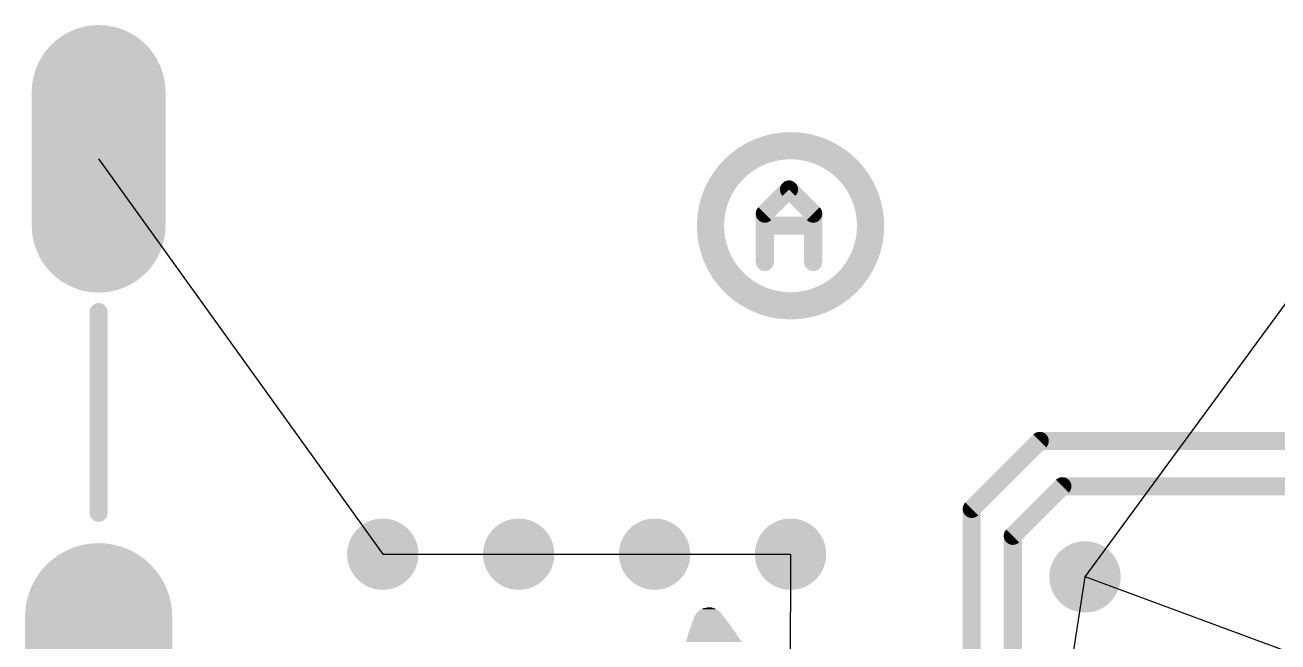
# Model space of a CAD drawing. Extents: x -9.6 to 36.6, y -0.1 to 28.5.
# Drawn here: x 7.17 to 21.21, y 11.72 to 18.63 of the extents above; entities that cross this region are included whole.
import ezdxf

# ---------------------------------------------------------------- set-up
doc = ezdxf.new("R2010")
doc.units = 0
for name, color, linetype in [('1', 12, 'CONTINUOUS'), ('17', 110, 'CONTINUOUS'), ('18', 110, 'CONTINUOUS'), ('19', 53, 'CONTINUOUS'), ('21', 40, 'CONTINUOUS'), ('22', 253, 'CONTINUOUS')]:
    doc.layers.add(name, color=color, linetype=linetype)

# ---------------------------------------------------------------- blocks, each defined once
blk = doc.blocks.new('RECT')
blk.add_solid([(-0.5, -0.5), (0.5, -0.5), (-0.5, 0.5), (0.5, 0.5)])
blk = doc.blocks.new('LONGP100')
at = {"const_width": 1}
blk.add_lwpolyline([(-0.5, 0), (0.5, 0)], dxfattribs=at)
at = {"const_width": 0.5}
for points in [[(-0.5, 0.25, 1), (-0.5, -0.25)], [(0.5, -0.25, 1), (0.5, 0.25)]]:
    blk.add_lwpolyline(points, format="xyb", dxfattribs=at)
blk = doc.blocks.new('ROUNDV')
at = {"const_width": 0.5}
blk.add_lwpolyline([(0, -0.25, 1), (0, 0.25, 1), (0, -0.25)], format="xyb", dxfattribs=at)

msp = doc.modelspace()

# ---------------------------------------------------------------- linework, layer by layer
at = {"layer": '1', "const_width": 0.2032}
for points in [[(18.542, 13.97), (17.78, 13.208)], [(24.953, 13.97), (18.542, 13.97)], [(18.24, 12.906), (18.796, 13.462)], [(18.796, 13.462), (22.7021, 13.462)], [(17.78, 13.208), (17.78, 10.454)], [(18.24, 10.414), (18.24, 12.906)]]:
    msp.add_lwpolyline(points, dxfattribs=at)
at = {"layer": '1', "const_width": 0.1016}
for points in [[(18.542, 14.0208, 1), (18.542, 13.9192)], [(18.5779, 13.9341, 1), (18.5061, 14.0059)], [(18.796, 13.5128, 1), (18.796, 13.4112)], [(18.8319, 13.4261, 1), (18.7601, 13.4979)], [(17.8308, 13.208, 1), (17.7292, 13.208)], [(17.7441, 13.2439, 1), (17.8159, 13.1721)], [(18.2908, 12.906, 1), (18.1892, 12.906)], [(18.2041, 12.9419, 1), (18.2759, 12.8701)]]:
    msp.add_lwpolyline(points, format="xyb", dxfattribs=at)
at = {"layer": '19'}
for p, q in [((7.99, 17.134), (11.176, 12.7)), ((19.05, 12.446), (22.49, 17.134)), ((11.176, 12.7), (12.7, 12.7)), ((12.7, 12.7), (14.224, 12.7)), ((14.224, 12.7), (15.748, 12.7)), ((15.748, 12.7), (15.74, 10.414)), ((18.74, 10.414), (19.05, 12.446)), ((22.49, 11.174), (19.05, 12.446))]:
    msp.add_line(p, q, dxfattribs=at)
at = {"layer": '21', "const_width": 0.2032}
msp.add_lwpolyline([(7.99, 15.414), (7.99, 13.164)], dxfattribs=at)
at = {"layer": '21', "const_width": 0.1016}
for points in [[(8.0408, 15.414, 1), (7.9392, 15.414)], [(7.9392, 13.164, 1), (8.0408, 13.164)]]:
    msp.add_lwpolyline(points, format="xyb", dxfattribs=at)
at = {"layer": '22'}
for points, const_width in [([(15.748, 15.485, 1), (15.748, 17.281, 1), (15.748, 15.485)], 0.3048), ([(15.7668, 16.826, 1), (15.6949, 16.7542)], 0.1016), ([(15.7668, 16.7542, 1), (15.6949, 16.826)], 0.1016), ([(15.5105, 16.5189, 1), (15.4089, 16.5189)], 0.1016), ([(15.4238, 16.5548, 1), (15.4956, 16.483)], 0.1016), ([(16.0528, 16.5189, 1), (15.9512, 16.5189)], 0.1016), ([(15.9661, 16.483, 1), (16.0379, 16.5548)], 0.1016), ([(15.4597, 16.4341, 1), (15.4597, 16.3325)], 0.1016), ([(16.002, 16.3325, 1), (16.002, 16.4341)], 0.1016), ([(15.4089, 15.9766, 1), (15.5105, 15.9766)], 0.1016), ([(15.9512, 15.9766, 1), (16.0528, 15.9766)], 0.1016)]:
    msp.add_lwpolyline(points, format="xyb", dxfattribs=dict(at, const_width=const_width))
at = {"layer": '22', "const_width": 0.2032}
for points in [[(15.7308, 16.7901), (15.4597, 16.5189)], [(16.002, 16.5189), (15.7308, 16.7901)], [(15.4597, 16.5189), (15.4597, 15.9766)], [(16.002, 15.9766), (16.002, 16.5189)], [(16.002, 16.3833), (15.4597, 16.3833)]]:
    msp.add_lwpolyline(points, dxfattribs=at)

# ---------------------------------------------------------------- block references
at = {"layer": '17', "rotation": 270}
for p, xscale, yscale in [((7.99, 17.134), 1.5, 1.5), ((7.99, 17.134), 1.5, 1.5), ((7.99, 11.174), 1.65, 1.65), ((7.99, 11.174), 1.65, 1.65)]:
    msp.add_blockref('LONGP100', p, dxfattribs=dict(at, xscale=xscale, yscale=yscale))
at = {"layer": '18', "xscale": 0.8001, "yscale": 0.8001}
for p in [(11.176, 12.7), (11.176, 12.7), (12.7, 12.7), (12.7, 12.7), (14.224, 12.7), (14.224, 12.7), (15.748, 12.7), (15.748, 12.7), (19.05, 12.446), (19.05, 12.446)]:
    msp.add_blockref('ROUNDV', p, dxfattribs=at)
at = {"layer": '22', "rotation": 180}
for p, xscale, yscale in [((14.8323, 12.0777), 0.1829, 0.0076), ((14.8323, 12.0853), 0.1524, 0.0076), ((14.8323, 12.093), 0.1219, 0.0077), ((14.8399, 12.1006), 0.0609, 0.0076), ((14.8399, 11.9558), 0.381, 0.0076), ((14.8438, 11.9482), 0.3887, 0.0076), ((14.8476, 11.9405), 0.3963, 0.0077), ((14.8399, 11.971), 0.3657, 0.0076), ((14.8438, 11.9634), 0.3733, 0.0076), ((14.8361, 11.9939), 0.3429, 0.0076), ((14.8361, 11.9863), 0.3429, 0.0076), ((14.8399, 11.9787), 0.3505, 0.0077), ((14.8323, 12.0091), 0.32, 0.0076), ((14.8361, 12.0015), 0.3277, 0.0076), ((14.8323, 12.0168), 0.3048, 0.0077), ((14.8323, 12.032), 0.2896, 0.0076), ((14.8323, 12.0244), 0.2896, 0.0076), ((14.8323, 12.0396), 0.2743, 0.0076), ((14.8323, 12.0472), 0.2591, 0.0076), ((14.8323, 12.0549), 0.2438, 0.0077), ((14.8323, 12.0625), 0.2286, 0.0076), ((14.8285, 12.0701), 0.2058, 0.0076), ((14.8666, 11.8186), 0.5258, 0.0076), ((14.8704, 11.811), 0.5334, 0.0076), ((14.8742, 11.8034), 0.541, 0.0076), ((14.8628, 11.8415), 0.503, 0.0076), ((14.8666, 11.8339), 0.5106, 0.0076), ((14.8704, 11.8262), 0.5182, 0.0077), ((14.859, 11.8643), 0.48, 0.0077), ((14.8628, 11.8567), 0.4876, 0.0076), ((14.8628, 11.8491), 0.4876, 0.0076), ((14.8552, 11.8872), 0.4572, 0.0076), ((14.8552, 11.8796), 0.4572, 0.0076), ((14.859, 11.872), 0.4648, 0.0076), ((14.8514, 11.9101), 0.4343, 0.0076), ((14.8514, 11.9024), 0.4343, 0.0077), ((14.8552, 11.8948), 0.442, 0.0076), ((14.8438, 11.9329), 0.4039, 0.0076), ((14.8476, 11.9253), 0.4115, 0.0076), ((14.8514, 11.9177), 0.4191, 0.0076), ((14.8895, 11.7196), 0.6325, 0.0076), ((14.8819, 11.7424), 0.6019, 0.0076), ((14.8857, 11.7348), 0.6096, 0.0076), ((14.8895, 11.7272), 0.6172, 0.0076), ((14.878, 11.7653), 0.5791, 0.0076), ((14.8819, 11.7577), 0.5867, 0.0076), ((14.8857, 11.75), 0.5943, 0.0077), ((14.8742, 11.7881), 0.5563, 0.0077), ((14.878, 11.7805), 0.5639, 0.0076), ((14.8819, 11.7729), 0.5715, 0.0076), ((14.8742, 11.7958), 0.541, 0.0076)]:
    msp.add_blockref('RECT', p, dxfattribs=dict(at, xscale=xscale, yscale=yscale))

doc.saveas('drawing.dxf')
